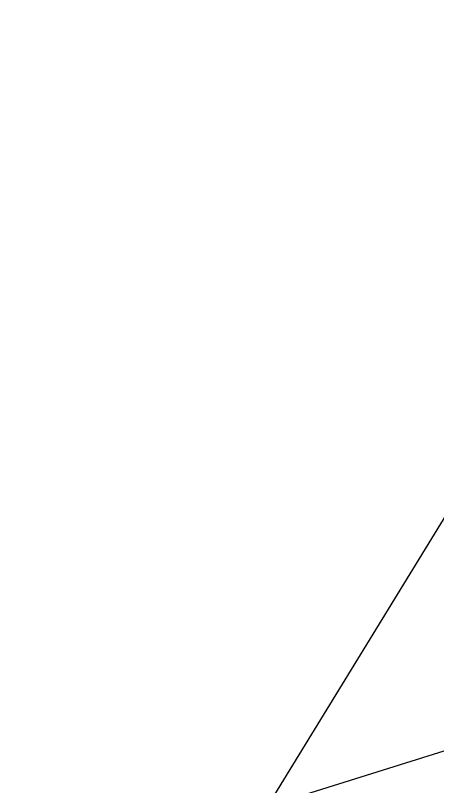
# Model space of a CAD drawing. Header units: millimetres. Extents: x 8 to 872, y 8 to 585.
# Drawn here: x 693.228 to 694.439, y 183.459 to 185.673 of the extents above; entities that cross this region are included whole.
import ezdxf

# ---------------------------------------------------------------- set-up
doc = ezdxf.new("R2010")
doc.units = ezdxf.units.MM
doc.layers.add('OUTLINE', color=7, linetype='Continuous', lineweight=25)
doc.layers.add('TEXT', color=2, linetype='Continuous')
doc.dimstyles.new('SLDDIMSTYLE18', dxfattribs={"dimtxt": 0.18, "dimasz": 1, "dimexe": 0, "dimexo": 0.0625, "dimgap": 0, "dimtad": 0, "dimtih": 1, "dimtoh": 1, "dimdec": 0, "dimrnd": 1e-09, "dimzin": 0, "dimdsep": 46, "dimtxsty": 'Standard', "dimblk1": 'DOT', "dimblk2": 'DOT', "dimsah": 1, "dimcen": 0.09, "dimadec": 0, "dimazin": 0, "dimtfac": 1, "dimtdec": 0, "dimtofl": 0, "dimtmove": 0, "dimatfit": 3, "dimldrblk": 'DOT', "dimfxl": 0, "dimfrac": 2, "dimtolj": 1, "dimtzin": 0, "dimarcsym": 0})

# ---------------------------------------------------------------- blocks, each defined once
blk = doc.blocks.new('_DOT')
at = {"color": 0, "linetype": 'ByBlock', "lineweight": -2}
blk.add_line((-0.5, 0), (-1, 0), dxfattribs=at)
at = {"color": 0, "linetype": 'ByBlock', "const_width": 0.5}
blk.add_lwpolyline([(-0.25, 0, 1), (0.25, 0, 1)], format="xyb", close=True, dxfattribs=at)

msp = doc.modelspace()

# ---------------------------------------------------------------- linework, layer by layer
at = {"layer": 'OUTLINE'}
msp.add_line((693.89638, 183.38542), (694.80406, 183.66907), dxfattribs=at)

# ---------------------------------------------------------------- leaders
at = {"layer": 'TEXT'}
msp.add_leader([(697.71602, 189.55022), (666.01141, 137.78529)], dimstyle='SLDDIMSTYLE18', dxfattribs=at)

doc.saveas('drawing.dxf')
